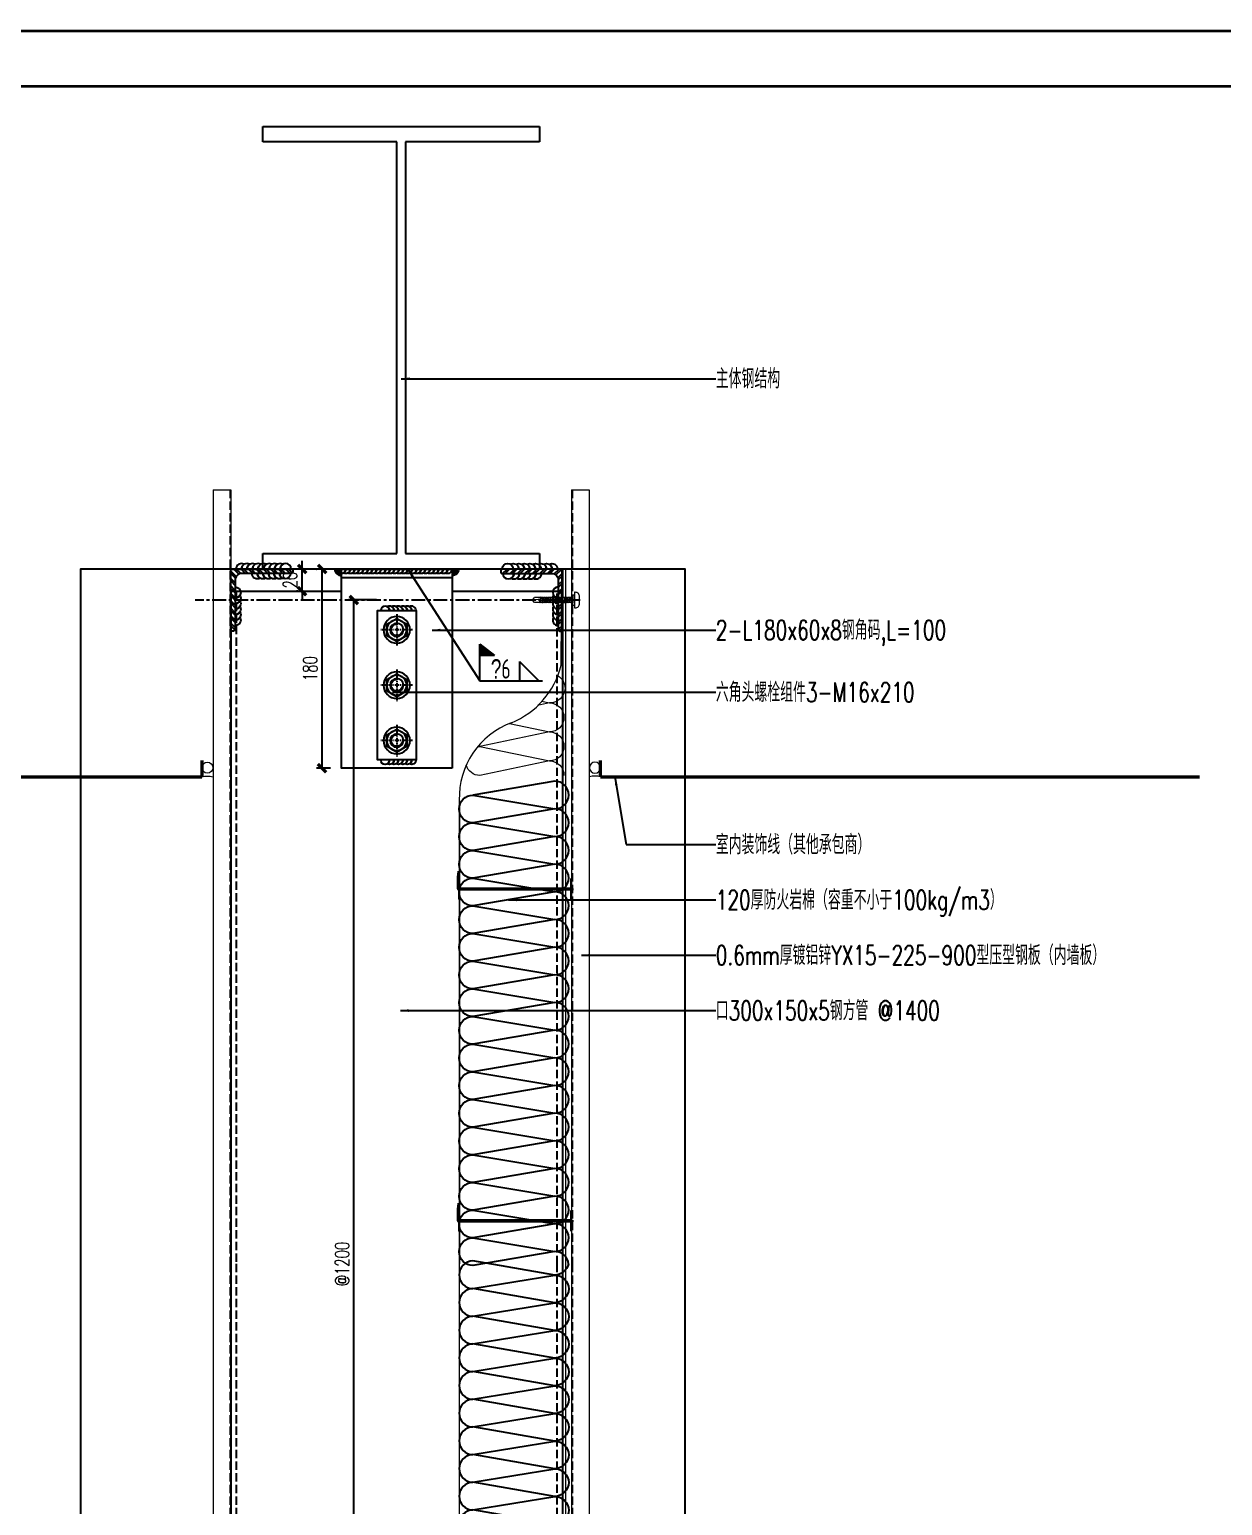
# Model space of a CAD drawing. Extents: x -160106 to 966792, y -663931 to 1550022.
# Drawn here: x -78262 to -77184, y -126827 to -125493 of the extents above; entities that cross this region are included whole.
import ezdxf
from ezdxf.enums import TextEntityAlignment as Align
from ezdxf.xclip import XClip

# ---------------------------------------------------------------- set-up
doc = ezdxf.new("R2010")
doc.units = 0
for name, pattern in [('CENTER', [2, 1.25, -0.25, 0.25, -0.25]), ('ZN-CENTER', [2, 1.25, -0.25, 0.25, -0.25]), ('ZN-DASH', [0.35, 0.25, -0.1])]:
    doc.linetypes.add(name, pattern=pattern)
for name, color, linetype in [('!ZN1-填充-8', 8, 'Continuous'), ('!ZN1-标注-173', 173, 'Continuous'), ('!ZN3-玻璃幕墙-4', 4, 'Continuous'), ('!ZN4-焊缝-8', 8, 'Continuous'), ('!ZN4-辅助材料-1', 1, 'Continuous'), ('!ZN4-配件-11', 11, 'Continuous'), ('!ZN5-钢材投影-40', 40, 'Continuous'), ('!ZN5-钢材断面-2', 2, 'Continuous'), ('!ZN6-虚线-8', 8, 'ZN-DASH'), ('0-cxFrame', 155, 'Continuous'), ('20剖面图$0$A-LIN-V', 9, 'Continuous'), ('20剖面图$0$建-柱-钢', 9, 'Continuous'), ('DIM', 173, 'Continuous'), ('Fill', 8, 'Continuous'), ('TEXT', 7, 'Continuous'), ('ZX', 240, 'CENTER'), ('焊缝', 8, 'Continuous')]:
    doc.layers.add(name, color=color, linetype=linetype)
for name, color, linetype, lineweight in [('0-cxText', 131, 'Continuous', 25), ('0_SCREW RIVET', 4, 'Continuous', 15), ('彩钢板', 6, 'Continuous', 15)]:
    doc.layers.add(name, color=color, linetype=linetype, lineweight=lineweight)
doc.layers.add('0_INSULATION', color=252, linetype='Continuous', lineweight=9, transparency=0.2)
doc.styles.add('cx_tuming', font='simhei.ttf')
doc.styles.add('cx_tuqian1', font='')
doc.styles.add('DHTEXT-1', font='ROMANS.shx', dxfattribs={"width": 0.7, "bigfont": 'CHINESE.shx'})
doc.styles.add('HZ_TS_0.7', font='TSSDENG', dxfattribs={"width": 0.7, "bigfont": 'HZTXT'})
doc.styles.add('黑体', font='simhei.ttf', dxfattribs={"height": 12})
doc.styles.get('cx_tuqian1').set_extended_font_data('SimSun')
doc.dimstyles.new('ZN5', dxfattribs={"dimscale": 5, "dimtxt": 2.5, "dimasz": 1.5, "dimexe": 1, "dimexo": 2, "dimgap": 0.9, "dimtad": 1, "dimdec": 0, "dimdsep": 46, "dimtxsty": 'DHTEXT-1', "dimblk": 'ARCHTICK', "dimcen": 2.5, "dimclrd": 173, "dimclre": 173, "dimclrt": 7, "dimazin": 2, "dimtfac": 1, "dimtdec": 0, "dimtix": 1, "dimtmove": 2, "dimatfit": 3, "dimfxl": 0, "dimtolj": 1, "dimtzin": 0, "dimarcsym": 0})

# ---------------------------------------------------------------- blocks, each defined once
blk = doc.blocks.new('TK22.A2 L(Dragon)')
at = {"layer": '0-cxFrame', "color": 7, "const_width": 0.5}
blk.add_lwpolyline([(0, 0), (-594, 0), (-594, 420), (0, 420)], close=True, dxfattribs=at)
at = {"layer": '0-cxFrame', "const_width": 0.5}
blk.add_lwpolyline([(-80, 10), (-574, 10), (-574, 410), (-80, 410)], close=True, dxfattribs=at)
at = {"style": '黑体', "flags": 4}
blk.add_attdef('图幅', text='', height=3.3, dxfattribs=at).set_placement((-40, 3), align=Align.RIGHT)
at = {"layer": '0-cxText', "flags": 4}
for tag, height, style, p in [('建设单位', 3.5, 'cx_tuming', (-45, 240)), ('项目名称', 3.5, 'cx_tuming', (-45, 210)), ('子项名称', 3.5, 'cx_tuming', (-45, 180)), ('工程编号', 3.3, 'cx_tuqian1', (-35, 165)), ('图名1', 3.5, 'cx_tuming', (-45, 87)), ('图名2', 3.5, 'cx_tuming', (-45, 79)), ('图名3', 3.5, 'cx_tuming', (-45, 71)), ('出图日期', 3.3, 'cx_tuqian1', (-39, 60)), ('专业', 3.3, 'cx_tuqian1', (-55, 52)), ('图号', 3.3, 'cx_tuqian1', (-55, 44)), ('版次', 3.3, 'cx_tuqian1', (-20, 44))]:
    blk.add_attdef(tag, text='', height=height, dxfattribs=dict(at, style=style)).set_placement(p, align=Align.MIDDLE)
at = {"layer": 'Defpoints', "color": 6, "flags": 4}
for tag, height, style, p in [('tufu', 3.3, '黑体', (-12, 12)), ('dwfname', 4, 'cx_tuqian1', (-80, 3))]:
    blk.add_attdef(tag, text='', height=height, dxfattribs=dict(at, style=style)).set_placement(p, align=Align.RIGHT)
blk = doc.blocks.new('20剖面图$0$G$CBF9D2CED')
at = {"layer": '20剖面图$0$建-柱-钢'}
for p, q in [((-125, -300), (-125, -314)), ((125, -300), (-125, -300)), ((125, -314), (125, -300)), ((-125, -314), (-4, -314)), ((-4, -314), (-4, -686)), ((4, -686), (4, -314)), ((4, -314), (125, -314)), ((-4, -686), (-125, -686)), ((-125, -686), (-125, -700)), ((125, -686), (4, -686)), ((125, -700), (125, -686)), ((-125, -700), (125, -700))]:
    blk.add_line(p, q, dxfattribs=at)
blk = doc.blocks.new('20250826140044')
at = {"layer": '0_INSULATION'}
for p, q in [((-37.4, 159.8), (-37.4, 572)), ((58.6, 572), (58.6, -628)), ((-19, 128.2), (44.1, 115.1)), ((44.1, 115.1), (-12.9, 103.2)), ((-8.7, 99.8), (44.1, 88.8)), ((44.1, 88.8), (20.6, 83.9)), ((54.6, -86.8), (55.3, 32.1)), ((36.9, -119.4), (44.2, -120.9)), ((44.2, -120.9), (33.3, -123.2)), ((7.8, -139.6), (44.2, -147.2)), ((44.2, -147.2), (-18.9, -160.3)), ((-18.9, -160.3), (44.2, -173.4)), ((44.2, -173.4), (-18.9, -186.5)), ((-37.4, -628), (-37.4, -209)), ((-37.4, -214.5), (-37.4, -628))]:
    blk.add_line(p, q, dxfattribs=at)
for centre, radius, start, end in [((34.5, 157.4), 72, 178.0446, 249.7125), ((-20.6, 19), 77, 9.828, 66.9693), ((-19, -68.8), 75.8, 292.1666, 346.2521), ((34.5, -206.5), 72, 110.2875, 181.9554)]:
    blk.add_arc(centre, radius, start, end, dxfattribs=at)
at = {"layer": '0_INSULATION', "extrusion": (0, 0, -1)}
for centre, major_axis, ratio, start_param, end_param in [((-19, 115), (0, 13.1), 0.988253, 5.406397, 6.283185), ((44.1, 128.2), (0, 13.1), 0.988253, 1.570796, 3.141593), ((44.1, 101.9), (0, 13.1), 0.988253, 0, 1.570796), ((44.1, 101.9), (0, 13.1), 0.988253, 1.570796, 3.141593), ((44.9, 75.5), (-8.4, 10.6), 0.960747, 0.629655, 2.200451), ((45.1, 75.7), (0, 13.1), 0.988253, 1.570796, 3.141593), ((45.1, 49.5), (0, 13.1), 0.988253, 0, 1.570796), ((45.1, 49.5), (0, 13.1), 0.988253, 1.570796, 2.416555), ((45.2, -107.8), (0, 13.1), 0.988253, 0.524657, 1.570796), ((44.9, -107.6), (-8.4, -10.7), 0.960759, 4.08278, 5.653576), ((44.2, -134.1), (0, 13.1), 0.988253, 0, 1.570796), ((44.2, -134.1), (0, 13.1), 0.988253, 1.570796, 3.141593), ((44.2, -160.3), (0, 13.1), 0.988253, 0, 1.570796), ((-18.9, -173.4), (0, 13.1), 0.988253, 6.139662, 6.283185), ((-18.9, -147.2), (0, 13.1), 0.988253, 3.141593, 3.269368), ((44.2, -160.3), (0, 13.1), 0.988253, 1.570796, 3.141593), ((44.2, -186.5), (0, 13.1), 0.988253, 0, 1.570796), ((-18.9, -173.4), (0, 13.1), 0.988253, 3.141593, 4.407145)]:
    blk.add_ellipse(centre, major_axis=major_axis, ratio=ratio, start_param=start_param, end_param=end_param, dxfattribs=at)
at = {"layer": 'Fill'}
for points in [[(61.1, 572, -0.355547), (48.9, 562), (-25.1, 574.7, 1), (-25.1, 549.7), (48.9, 562, -1), (48.9, 537), (-25.1, 549.7, 1), (-25.1, 524.7), (48.9, 537, -1), (48.9, 512), (-25.1, 524.7, 1), (-25.1, 499.7), (48.9, 512, -1), (48.9, 487), (-25.1, 499.7, 1), (-25.1, 474.7), (48.9, 487, -1), (48.9, 462), (-25.1, 474.7, 1), (-25.1, 449.7), (48.9, 462, -1), (48.9, 437), (-25.1, 449.7, 1), (-25.1, 424.7), (48.9, 437, -1), (48.9, 412), (-25.1, 424.7, 1), (-25.1, 399.7), (48.9, 412, -1), (48.9, 387), (-25.1, 399.7, 1), (-25.1, 374.7), (48.9, 387, -1), (48.9, 362), (-25.1, 374.7, 1), (-25.1, 349.7), (48.9, 362, -1), (48.9, 337), (-25.1, 349.7, 1), (-25.1, 324.7), (48.9, 337, -1), (48.9, 312), (-25.1, 324.7, 1), (-25.1, 299.7), (48.9, 312, -1), (48.9, 287), (-25.1, 299.7, 1), (-25.1, 274.7), (48.9, 287, -1), (48.9, 262), (-25.1, 274.7, 1), (-25.1, 249.7), (48.9, 262, -1), (48.9, 237), (-25.1, 249.7, 1), (-25.1, 224.7), (48.9, 237, -1), (48.9, 212), (-25.1, 224.7, 1), (-25.1, 199.7), (48.9, 212, -1), (48.9, 187), (-25.1, 199.7, 1), (-25.1, 174.7), (48.9, 187, -1), (48.9, 162), (-25.1, 174.7, 1), (-25.1, 149.7), (48.9, 162, -1), (48.9, 137), (-25.1, 149.7)], [(61.3, -628, 0.385563), (48.9, -616.7), (-25.1, -629.4, -1), (-25.1, -604.4), (48.9, -616.7, 1), (48.9, -591.7), (-25.1, -604.4, -1), (-25.1, -579.4), (48.9, -591.7, 1), (48.9, -566.7), (-25.1, -579.4, -1), (-25.1, -554.4), (48.9, -566.7, 1), (48.9, -541.7), (-25.1, -554.4, -1), (-25.1, -529.4), (48.9, -541.7, 1), (48.9, -516.7), (-25.1, -529.4, -1), (-25.1, -504.4), (48.9, -516.7, 1), (48.9, -491.7), (-25.1, -504.4, -1), (-25.1, -479.4), (48.9, -491.7, 1), (48.9, -466.7), (-25.1, -479.4, -1), (-25.1, -454.4), (48.9, -466.7, 1), (48.9, -441.7), (-25.1, -454.4, -1), (-25.1, -429.4), (48.9, -441.7, 1), (48.9, -416.7), (-25.1, -429.4, -1), (-25.1, -404.4), (48.9, -416.7, 1), (48.9, -391.7), (-25.1, -404.4, -1), (-25.1, -379.4), (48.9, -391.7, 1), (48.9, -366.7), (-25.1, -379.4, -1), (-25.1, -354.4), (48.9, -366.7, 1), (48.9, -341.7), (-25.1, -354.4, -1), (-25.1, -329.4), (48.9, -341.7, 1), (48.9, -316.7), (-25.1, -329.4, -1), (-25.1, -304.4), (48.9, -316.7, 1), (48.9, -291.7), (-25.1, -304.4, -1), (-25.1, -279.4), (48.9, -291.7, 1), (48.9, -266.7), (-25.1, -279.4, -1), (-25.1, -254.4), (48.9, -266.7, 1), (48.9, -241.7), (-25.1, -254.4, -1), (-25.1, -229.4), (48.9, -241.7, 1), (48.9, -216.7), (-25.1, -229.4, -1), (-25.1, -204.4), (48.9, -216.7, 1), (48.9, -191.7), (-25.1, -204.4)]]:
    blk.add_lwpolyline(points, format="xyb", dxfattribs=at)
blk = doc.blocks.new('ZN-角钢56X56X4')
at = {"layer": '!ZN1-填充-8'}
h = blk.add_hatch(dxfattribs=at)
h.set_pattern_fill('ANSI32', color=256, scale=0.5, style=0)
edge = h.paths.add_edge_path()
edge.add_line((0, 0), (0, 56))
edge.add_line((0, 56), (2.7, 56))
edge.add_arc((2.7, 54.7), 1.33, 360, 450, ccw=False)
edge.add_line((4, 54.7), (4, 10))
edge.add_arc((10, 10), 6, 180, 270)
edge.add_line((10, 4), (54.7, 4))
edge.add_arc((54.7, 2.7), 1.33, 360, 450, ccw=False)
edge.add_line((56, 2.7), (56, 0))
edge.add_line((56, 0), (0, 0))
at = {"layer": '!ZN5-钢材断面-2'}
blk.add_lwpolyline([(0, 0), (0, 56), (2.7, 56, -0.414214), (4, 54.7), (4, 10, 0.414214), (10, 4), (54.7, 4, -0.414214), (56, 2.7), (56, 0), (0, 0)], format="xyb", dxfattribs=at)
blk = doc.blocks.new('*U1072')
at = {"layer": '!ZN5-钢材断面-2', "extrusion": (0, 0, -1), "zscale": -1, "rotation": 90}
blk.add_blockref('ZN-角钢56X56X4', (0, 0), dxfattribs=at)
blk = doc.blocks.new('$紧固件$00000145')
at = {"layer": '0_SCREW RIVET'}
for p, q in [((-1.7, 9.4), (-1.7, 7.2)), ((-1.7, 6.7), (-1.7, 5)), ((-1.7, 4.5), (-1.7, 2.8)), ((-1.7, 2.3), (-1.7, 0.6)), ((-1.7, 0.1), (-1.7, -1.6)), ((2.8, 9.4), (2.8, 7.6)), ((2.8, 7.1), (2.8, 5.4)), ((2.8, 4.9), (2.8, 3.2)), ((2.8, 2.7), (2.8, 1)), ((2.8, 0.5), (2.8, -1.2)), ((-1.7, -2.1), (-1.7, -3.8)), ((-1.7, -4.3), (-1.7, -6)), ((-1.7, -6.5), (-1.7, -8.2)), ((-1.7, -8.7), (-1.7, -10.5)), ((-1.7, -11), (-1.7, -12.7)), ((-1.7, -13.2), (-1.7, -14.9)), ((2.8, -1.7), (2.8, -3.4)), ((2.8, -3.9), (2.8, -5.6)), ((2.8, -6.1), (2.8, -7.8)), ((2.8, -8.3), (2.8, -10.1)), ((2.8, -10.6), (2.8, -12.3)), ((2.8, -12.8), (2.8, -14.5)), ((-1.7, -15.4), (-1.7, -17.1)), ((-1.7, -17.6), (-1.7, -19.3)), ((-1.7, -19.8), (-1.7, -24.8)), ((-1.7, -24.8), (0.5, -26.6)), ((0.5, -26.6), (2.8, -24.8)), ((2.8, -15), (2.8, -16.7)), ((2.8, -17.2), (2.8, -18.9)), ((2.8, -19.4), (2.8, -24.8))]:
    blk.add_line(p, q, dxfattribs=at)
blk.add_lwpolyline([(-6.5, 12.1, -0.414214), (-2.5, 16.1), (3.5, 16.1, -0.414214), (7.5, 12.1), (7.5, 12.2), (7.5, 11.4), (-6.5, 11.4), (-6.5, 12.2)], format="xyb", close=True, dxfattribs=at)
for points in [[(-4, 11.4), (5, 11.4), (5, 9.4), (-4, 9.4)], [(-1.7, 6.7), (2.8, 7.1), (3.3, 7.4), (2.8, 7.6), (-1.7, 7.2), (-2.2, 6.9)], [(-1.7, 4.5), (2.8, 4.9), (3.3, 5.2), (2.8, 5.4), (-1.7, 5), (-2.2, 4.7)], [(-1.7, 2.3), (2.8, 2.7), (3.3, 3), (2.8, 3.2), (-1.7, 2.8), (-2.2, 2.5)], [(-1.7, 0.1), (2.8, 0.5), (3.3, 0.8), (2.8, 1), (-1.7, 0.6), (-2.2, 0.3)], [(-1.7, -2.1), (2.8, -1.7), (3.3, -1.4), (2.8, -1.2), (-1.7, -1.6), (-2.2, -1.9)], [(-1.7, -4.3), (2.8, -3.9), (3.3, -3.6), (2.8, -3.4), (-1.7, -3.8), (-2.2, -4.1)], [(-1.7, -6.5), (2.8, -6.1), (3.3, -5.8), (2.8, -5.6), (-1.7, -6), (-2.2, -6.3)], [(-1.7, -8.7), (2.8, -8.3), (3.3, -8.1), (2.8, -7.8), (-1.7, -8.2), (-2.2, -8.5)], [(-1.7, -11), (2.8, -10.6), (3.3, -10.3), (2.8, -10.1), (-1.7, -10.5), (-2.2, -10.7)], [(-1.7, -13.2), (2.8, -12.8), (3.3, -12.5), (2.8, -12.3), (-1.7, -12.7), (-2.2, -13)], [(-1.7, -15.4), (2.8, -15), (3.3, -14.7), (2.8, -14.5), (-1.7, -14.9), (-2.2, -15.2)], [(-1.7, -17.6), (2.8, -17.2), (3.3, -16.9), (2.8, -16.7), (-1.7, -17.1), (-2.2, -17.4)]]:
    blk.add_lwpolyline(points, close=True, dxfattribs=at)
for points in [[(1.7, -19), (-1.7, -19.3), (-2.2, -19.6), (-1.7, -19.8), (1.6, -19.5)], [(0.5, -26.6), (1.9, -18), (2.5, -19.4), (2.5, -19.4), (2.8, -19.9)], [(2.3, -18.9), (2.8, -18.9), (3.3, -19.1), (2.8, -19.4), (2.5, -19.4)]]:
    blk.add_lwpolyline(points, dxfattribs=at)
blk = doc.blocks.new('室内胶缝示意')
at = {"ltscale": 0.1}
blk.add_arc((-5, 15.6), 16.4, 252.2032, 287.7968, dxfattribs=at)
at = {"ltscale": 0.1, "extrusion": (0, 0, -1)}
blk.add_ellipse((-5, -8.4), major_axis=(0, 5.09), ratio=0.981746, dxfattribs=at)
blk = doc.blocks.new('20180403.16475379')
at = {"layer": '!ZN1-填充-8', "ltscale": 2}
blk.add_hatch(color=8, dxfattribs=at).paths.add_polyline_path([(0, -6), (0, 0), (6, 0, -0.414214)])
blk.add_lwpolyline([(0, 0), (0, -6, 0.414214), (6, 0)], format="xyb", dxfattribs=at)
blk = doc.blocks.new('*U3025')
at = {"color": 0, "linetype": 'CENTER', "ltscale": 3}
for p, q in [((0, 14.3), (0, -14.3)), ((-14.3, 0), (14.3, 0))]:
    blk.add_line(p, q, dxfattribs=at)
at = {"linetype": 'ByBlock', "ltscale": 10}
blk.add_lwpolyline([(9, 5.2), (0, 10.4), (-9, 5.2), (-9, -5.2), (0, -10.4), (9, -5.2)], close=True, dxfattribs=at)
for radius in [12, 9, 6]:
    blk.add_circle((0, 0), radius, dxfattribs=at)
blk.add_arc((0, 0), 5.19, 180, 90, dxfattribs=at)
blk = doc.blocks.new('20250829175715')
at = {"layer": '!ZN4-焊缝-8', "color": 8, "ltscale": 20}
for points in [[(25.7, -400, 1), (15.7, -400, -0.267949), (18.2, -395.7, 0.57735), (10.7, -400, -0.267949), (13.2, -395.7, 0.57735), (5.7, -400, -0.267949), (8.2, -395.7, 0.57735), (0.7, -400, -0.267949), (3.2, -395.7, 0.57735), (-4.3, -400, -0.267949), (-1.8, -395.7, 0.57735), (-9.3, -400, -0.267949), (-6.8, -395.7, 0.57735), (-14.3, -400, -0.267949), (-11.8, -395.7, 0.57735), (-19.3, -400, -0.267949), (-16.8, -395.7, 0.57735), (-24.3, -400)], [(216.3, -400, -1), (226.3, -400, 0.267949), (223.8, -395.7, -0.57735), (231.3, -400, 0.267949), (228.8, -395.7, -0.57735), (236.3, -400, 0.267949), (233.8, -395.7, -0.57735), (241.3, -400, 0.267949), (238.8, -395.7, -0.57735), (246.3, -400, 0.267949), (243.8, -395.7, -0.57735), (251.3, -400, 0.267949), (248.8, -395.7, -0.57735), (256.3, -400, 0.267949), (253.8, -395.7, -0.57735), (261.3, -400, 0.267949), (258.8, -395.7, -0.57735), (266.3, -400)], [(25.1, -404, -1), (15.1, -404, 0.267949), (17.6, -408.3, -0.57735), (10.1, -404, 0.267949), (12.6, -408.3, -0.57735), (5.1, -404, 0.267949), (7.6, -408.3, -0.57735), (0.1, -404, 0.267949), (2.6, -408.3, -0.57735), (-4.9, -404, 0.267949), (-2.4, -408.3, -0.57735), (-9.9, -404)], [(216.9, -404, 1), (226.9, -404, -0.267949), (224.4, -408.3, 0.57735), (231.9, -404, -0.267949), (229.4, -408.3, 0.57735), (236.9, -404, -0.267949), (234.4, -408.3, 0.57735), (241.9, -404, -0.267949), (239.4, -408.3, 0.57735), (246.9, -404, -0.267949), (244.4, -408.3, 0.57735), (251.9, -404)], [(-25, -416.2, -1), (-25, -426.2, 0.267949), (-20.7, -423.7, -0.57735), (-25, -431.2, 0.267949), (-20.7, -428.7, -0.57735), (-25, -436.2, 0.267949), (-20.7, -433.7, -0.57735), (-25, -441.2, 0.267949), (-20.7, -438.7, -0.57735), (-25, -446.2, 0.267949), (-20.7, -443.7, -0.57735), (-25, -451.2)], [(267, -416.2, 1), (267, -426.2, -0.267949), (262.7, -423.7, 0.57735), (267, -431.2, -0.267949), (262.7, -428.7, 0.57735), (267, -436.2, -0.267949), (262.7, -433.7, 0.57735), (267, -441.2, -0.267949), (262.7, -438.7, 0.57735), (267, -446.2, -0.267949), (262.7, -443.7, 0.57735), (267, -451.2)]]:
    blk.add_lwpolyline(points, format="xyb", dxfattribs=at)
at = {"layer": '!ZN4-辅助材料-1'}
for points in [[(138.5, -437.5, 0.57735), (132.5, -434, -0.267949), (134.5, -437.5, 0.57735), (128.5, -434, -0.267949), (130.5, -437.5, 0.57735), (124.5, -434, -0.267949), (126.5, -437.5, 0.57735), (120.5, -434, -0.267949), (122.5, -437.5, 0.57735), (116.5, -434, -0.267949), (118.5, -437.5, 0.57735), (112.5, -434, -0.267949), (114.5, -437.5, 1), (106.5, -437.5, 1)], [(138.5, -572.5, -0.57735), (132.5, -576, 0.267949), (134.5, -572.5, -0.57735), (128.5, -576, 0.267949), (130.5, -572.5, -0.57735), (124.5, -576, 0.267949), (126.5, -572.5, -0.57735), (120.5, -576, 0.267949), (122.5, -572.5, -0.57735), (116.5, -576, 0.267949), (118.5, -572.5, -0.57735), (112.5, -576, 0.267949), (114.5, -572.5, -1), (106.5, -572.5, -1)]]:
    blk.add_lwpolyline(points, format="xyb", dxfattribs=at)
at = {"layer": '!ZN5-钢材投影-40', "ltscale": 50}
for p, q in [((171, -408), (71, -408)), ((-29, -420), (71, -420)), ((171, -420), (271, -420))]:
    blk.add_line(p, q, dxfattribs=at)
at = {"layer": '!ZN5-钢材投影-40'}
for p, q in [((-29, -420), (-29, -1028)), ((271, -1028), (271, -420)), ((-29, -1028), (-29, -2228)), ((271, -2228), (271, -1028))]:
    blk.add_line(p, q, dxfattribs=at)
for points in [[(171, -580), (71, -580), (71, -400), (171, -400)], [(138.5, -572.5), (103.5, -572.5), (103.5, -437.5), (138.5, -437.5), (138.5, -572.5)]]:
    blk.add_lwpolyline(points, close=True, dxfattribs=at)
at = {"layer": '!ZN6-虚线-8', "ltscale": 30}
for p, q in [((-29.6, -328.4), (-29.6, -1028)), ((279.6, -328.4), (279.6, -1028)), ((-24, -420), (-24, -1028)), ((266, -1028), (266, -420)), ((-29.6, -1028), (-29.6, -2228)), ((-24, -1028), (-24, -2228)), ((266, -2228), (266, -1028)), ((279.6, -1028), (279.6, -2228))]:
    blk.add_line(p, q, dxfattribs=at)
at = {"color": 4, "linetype": 'ZN-DASH', "ltscale": 30, "const_width": 3}
for points in [[(-55.1, -587.9), (-55.1, -572.9)], [(305.1, -587.9), (305.1, -572.9)], [(-55.1, -587.9), (-596.7, -587.9)], [(305.1, -587.9), (846.7, -587.9)]]:
    blk.add_lwpolyline(points, dxfattribs=at)
at = {"layer": '彩钢板'}
for p, q in [((-45, -328.4), (-45, -1028)), ((-29, -328.4), (-29, -1028)), ((279, -328.4), (279, -1028)), ((295, -328.4), (295, -1028)), ((-45, -1028), (-45, -2228)), ((-29, -1028), (-29, -2228)), ((279, -1028), (279, -2228)), ((295, -1028), (295, -2228))]:
    blk.add_line(p, q, dxfattribs=at)
at = {"layer": '彩钢板', "ltscale": 50}
for p, q in [((-45, -328.4), (-29, -328.4)), ((279, -328.4), (295, -328.4))]:
    blk.add_line(p, q, dxfattribs=at)
at = {"layer": '焊缝', "ltscale": 500}
for points in [[(107, -400, -0.57735), (101, -403.5, 0.267949), (103, -400, -0.57735), (97, -403.5, 0.267949), (99, -400, -0.57735), (93, -403.5, 0.267949), (95, -400, -0.57735), (89, -403.5, 0.267949), (91, -400, -0.57735), (85, -403.5, 0.267949), (87, -400, -0.57735), (81, -403.5, 0.267949), (83, -400, -0.57735), (77, -403.5, 0.267949), (79, -400, -0.57735), (73, -403.5, 0.267949), (75, -400, -0.57735), (69, -403.5, 0.267949), (71, -400)], [(171, -400, -0.57735), (165, -403.5, 0.267949), (167, -400, -0.57735), (161, -403.5, 0.267949), (163, -400, -0.57735), (157, -403.5, 0.267949), (159, -400, -0.57735), (153, -403.5, 0.267949), (155, -400, -0.57735), (149, -403.5, 0.267949), (151, -400, -0.57735), (145, -403.5, 0.267949), (147, -400, -0.57735), (141, -403.5, 0.267949), (143, -400, -0.57735), (137, -403.5, 0.267949), (139, -400, -0.57735), (133, -403.5, 0.267949), (135, -400, -0.57735), (129, -403.5, 0.267949), (131, -400, -0.57735), (125, -403.5, 0.267949), (127, -400, -0.57735), (121, -403.5, 0.267949), (123, -400, -0.57735), (117, -403.5, 0.267949), (119, -400, -0.57735), (113, -403.5, 0.267949), (115, -400, -0.57735), (109, -403.5, 0.267949), (111, -400, -0.57735), (105, -403.5, -0.57735)]]:
    blk.add_lwpolyline(points, format="xyb", dxfattribs=at)
at = {"layer": '!ZN3-玻璃幕墙-4', "ltscale": 50, "rotation": 270}
blk.add_blockref('20180403.16475379', (71, -400), dxfattribs=at)
at = {"layer": '!ZN3-玻璃幕墙-4', "ltscale": 50, "xscale": -1, "rotation": 90}
blk.add_blockref('20180403.16475379', (171, -400), dxfattribs=at)
at = {"layer": '!ZN4-配件-11', "color": 1, "ltscale": 50, "xscale": -1}
for p in [(121, -455), (121, -505), (121, -555)]:
    blk.add_blockref('*U3025', p, dxfattribs=at)
at = {"layer": '!ZN5-钢材断面-2', "xscale": -1, "rotation": 180}
blk.add_blockref('*U1072', (-29, -400), dxfattribs=at)
at = {"layer": '!ZN5-钢材断面-2', "rotation": 180}
blk.add_blockref('*U1072', (271, -400), dxfattribs=at)
at = {"xscale": -1}
for name, p, rotation in [('$紧固件$00000145', (270.2, -428.5), 270), ('室内胶缝示意', (-45.1, -587.9), 180)]:
    blk.add_blockref(name, p, dxfattribs=dict(at, rotation=rotation))
at = {"rotation": 180}
blk.add_blockref('室内胶缝示意', (295.1, -587.9), dxfattribs=at)
at = {"layer": '20剖面图$0$A-LIN-V', "xscale": -1}
blk.add_blockref('20剖面图$0$G$CBF9D2CED', (125, 300), dxfattribs=at)
at = {"layer": 'Fill', "ltscale": 30}
ref = blk.add_blockref('20250826140044', (215, -400), dxfattribs=at)
XClip(ref).set_block_clipping_path([(-379.9209708157, -1315.0730689803), (166.8062905729, 0)])
blk.add_blockref('20250826140044', (215, -1600), dxfattribs=at)
blk = doc.blocks.new('_ArchTick')
at = {"color": 0, "linetype": 'ByBlock', "const_width": 0.4}
blk.add_lwpolyline([(-0.5, -0.5), (0.5, 0.5)], dxfattribs=at)
blk = doc.blocks.new('中南-角焊缝符号左')
blk.add_hatch(color=8).paths.add_polyline_path([(0, 6.63), (-2.63, 4.63), (0, 4.63)])
for p, q in [((0, 6.63), (-2.63, 4.63)), ((0, 0), (0, 6.63)), ((-7.13, 3.5), (-10.63, 0)), ((-7.13, 3.5), (-7.13, 0)), ((-2.63, 4.63), (0, 4.63))]:
    blk.add_line(p, q)
at = {"ltscale": 30}
blk.add_line((0, 0), (-11.29, 0), dxfattribs=at)
at = {"color": 0, "style": 'HZ_TS_0.7', "width": 0.7, "flags": 8}
blk.add_attdef('HF', text='', height=3.5, dxfattribs=at).set_placement((-2.45, 2.18), align=Align.MIDDLE_RIGHT)
blk = doc.blocks.new('*D2032')
at = {"layer": 'Defpoints', "color": 0, "ltscale": 50, "transparency": 16777216}
for p in [(-77969.1, -126008.6), (-77938.6, -126008.6), (-77938.6, -127208.6)]:
    blk.add_point(p, dxfattribs=at)
at = {"layer": 'DIM', "color": 173, "linetype": 'ByBlock', "lineweight": -2, "ltscale": 50, "transparency": 16777216}
for p, q in [((-77948.6, -126008.6), (-77974.1, -126008.6)), ((-77969.1, -127208.6), (-77969.1, -126008.6)), ((-77948.6, -127208.6), (-77974.1, -127208.6))]:
    blk.add_line(p, q, dxfattribs=at)
at = {"layer": 'DIM', "color": 173, "lineweight": -2, "ltscale": 50, "transparency": 16777216, "xscale": 7.5, "yscale": 7.5, "zscale": 7.5}
for p, rotation in [((-77969.1, -126008.6), 90), ((-77969.1, -127208.6), 270)]:
    blk.add_blockref('_ArchTick', p, dxfattribs=dict(at, rotation=rotation))
at = {"layer": 'DIM', "color": 7, "ltscale": 50, "transparency": 16777216, "insert": (-77979.8, -126608.6), "char_height": 12.5, "attachment_point": 5, "rotation": 90, "style": 'DHTEXT-1'}
blk.add_mtext('\\A1;@1200', dxfattribs=at)
blk = doc.blocks.new('*D2034')
at = {"layer": 'Defpoints', "color": 0, "ltscale": 50, "transparency": 16777216}
for p in [(-77997.9, -125980.6), (-77993.1, -125980.6), (-77980.4, -126160.6)]:
    blk.add_point(p, dxfattribs=at)
at = {"layer": 'DIM', "color": 173, "linetype": 'ByBlock', "lineweight": -2, "ltscale": 50, "transparency": 16777216}
for p, q in [((-78003.1, -125980.6), (-78002.9, -125980.6)), ((-77997.9, -126160.6), (-77997.9, -125980.6)), ((-77990.4, -126160.6), (-78002.9, -126160.6))]:
    blk.add_line(p, q, dxfattribs=at)
at = {"layer": 'DIM', "color": 173, "lineweight": -2, "ltscale": 50, "transparency": 16777216, "xscale": 7.5, "yscale": 7.5, "zscale": 7.5}
for p, rotation in [((-77997.9, -125980.6), 90), ((-77997.9, -126160.6), 270)]:
    blk.add_blockref('_ArchTick', p, dxfattribs=dict(at, rotation=rotation))
at = {"layer": 'DIM', "color": 7, "ltscale": 50, "transparency": 16777216, "insert": (-78008.7, -126070.6), "char_height": 12.5, "attachment_point": 5, "rotation": 90, "style": 'DHTEXT-1'}
blk.add_mtext('\\A1;180', dxfattribs=at)
blk = doc.blocks.new('*D2035')
at = {"layer": 'Defpoints', "color": 0, "ltscale": 50, "transparency": 16777216}
for p in [(-78016, -125980.6), (-78009.7, -125980.6), (-78009.7, -126000.6)]:
    blk.add_point(p, dxfattribs=at)
at = {"layer": 'DIM', "color": 173, "linetype": 'ByBlock', "lineweight": -2, "ltscale": 50, "transparency": 16777216}
for p, q in [((-78016, -125980.6), (-78016, -125973.1)), ((-78019.7, -125980.6), (-78021, -125980.6)), ((-78016, -126000.6), (-78016, -125980.6)), ((-78019.7, -126000.6), (-78021, -126000.6)), ((-78016, -126000.6), (-78016, -126008.1))]:
    blk.add_line(p, q, dxfattribs=at)
at = {"layer": 'DIM', "color": 173, "lineweight": -2, "ltscale": 50, "transparency": 16777216, "xscale": 7.5, "yscale": 7.5, "zscale": 7.5}
for p, rotation in [((-78016, -125980.6), 270), ((-78016, -126000.6), 90)]:
    blk.add_blockref('_ArchTick', p, dxfattribs=dict(at, rotation=rotation))
at = {"layer": 'DIM', "color": 7, "ltscale": 50, "transparency": 16777216, "insert": (-78026.8, -125990.6), "char_height": 12.5, "attachment_point": 5, "rotation": 90, "style": 'DHTEXT-1'}
blk.add_mtext('\\A1;20', dxfattribs=at)
blk = doc.blocks.new('*U2147')
at = {"linetype": 'ByBlock', "ltscale": 15}
for points in [[(-0.5, 102), (-9, 102), (-9, 101.4), (-0.6, 101.4)], [(0.6, 101.4), (9, 101.4), (9, 102), (1.2, 102)]]:
    blk.add_lwpolyline(points, dxfattribs=at)
blk.add_lwpolyline([(0.6, 0.6), (0.6, 101.4, -0.414214), (1.2, 102), (10.9, 102), (14.3, 102.6), (10.9, 103.2), (1.2, 103.2, 0.414214), (-0.6, 101.4), (-0.6, 0.6)], format="xyb", dxfattribs=at)
at = {"color": 0, "linetype": 'ZN-CENTER', "ltscale": 6}
blk.add_lwpolyline([(16.1, 102.6), (1.2, 102.6, 0.414214), (0, 101.4), (0, -1.8)], format="xyb", dxfattribs=at)
at = {"linetype": 'ByBlock', "ltscale": 15}
blk.add_lwpolyline([(-9, 0.6), (-9, 0), (9, 0), (9, 0.6)], close=True, dxfattribs=at)

msp = doc.modelspace()

# ---------------------------------------------------------------- linework, layer by layer
at = {"layer": 'ZX', "ltscale": 10}
msp.add_line((-77764.7, -126008.62), (-78112.54, -126008.62), dxfattribs=at)

# ---------------------------------------------------------------- block references
at = {"layer": '!ZN1-标注-173', "color": 7}
ref = msp.add_blockref('中南-角焊缝符号左', (-77855.22, -126081.76), dxfattribs=dict(at, xscale=-5, yscale=5, zscale=5))
ref.add_attrib('HF', '%%1376', dxfattribs={"layer": '0', "color": 0, "height": 17.5, "style": 'HZ_TS_0.7', "width": 0.7}).set_placement((-77827.44, -126070.88), align=Align.MIDDLE_RIGHT)
at = {"layer": '!ZN4-配件-11', "color": 1, "rotation": 90}
for p in [(-77772.43, -126269.76), (-77772.43, -126569.76)]:
    msp.add_blockref('*U2147', p, dxfattribs=at)
at = {"layer": '0-cxFrame', "xscale": 5, "yscale": 5, "zscale": 5}
msp.add_blockref('TK22.A2 L(Dragon)', (-76359.4, -127594.33), dxfattribs=at)
at = {"layer": '彩钢板', "ltscale": 50}
ref = msp.add_blockref('20250829175715', (-78051.43, -125580.62), dxfattribs=at)
XClip(ref).set_block_clipping_path([(-722.8678991662, -1780.9032117898), (1003.7166596289, 36.2950250976)])

# ---------------------------------------------------------------- texts
at = {"layer": 'TEXT', "ltscale": 50, "style": 'DHTEXT-1', "width": 0.7}
for s, p in [('主体钢结构', (-77642.09, -125808.69)), ('2-L180x60x8钢角码,L=100', (-77642.09, -126035.79)), ('六角头螺栓组件3-M16x210', (-77642.09, -126091.98)), ('室内装饰线（其他承包商）', (-77642.09, -126229.64)), ('120厚防火岩棉（容重不小于100kg/m3）', (-77642.09, -126279.64)), ('0.6mm厚镀铝锌YX15-225-900型压型钢板（内墙板）', (-77642.09, -126329.64)), ('口300x150x5钢方管 @1400', (-77642.09, -126379.64))]:
    msp.add_text(s, height=17.5, dxfattribs=at).set_placement(p, align=Align.MIDDLE_LEFT)

# ---------------------------------------------------------------- dimensions: what is measured, and where the dimension line sits
at = {"layer": 'DIM', "ltscale": 50}
for base, p1, p2, picture, middle in [((-78016.03, -125980.62), (-78009.67, -126000.62), (-78009.67, -125980.62), '*D2035', (-78026.78, -125990.62)), ((-77997.9, -125980.62), (-77980.43, -126160.62), (-77993.13, -125980.62), '*D2034', (-78008.65, -126070.62))]:
    dim = msp.add_linear_dim(base=base, p1=p1, p2=p2, angle=90, dimstyle='ZN5', dxfattribs=at)
    dim.commit()
    dim.dimension.update_dxf_attribs({"geometry": picture, "text_midpoint": middle})
dim = msp.add_linear_dim(base=(-77969.09, -126008.62), p1=(-77938.62, -127208.62), p2=(-77938.62, -126008.62), angle=90, text='@1200', dimstyle='ZN5', dxfattribs=at)
dim.commit()
dim.dimension.update_dxf_attribs({"geometry": '*D2032', "text_midpoint": (-77979.84, -126608.62)})

# ---------------------------------------------------------------- leaders
at = {"layer": 'DIM'}
for points in [[(-77926.35, -125808.69), (-77723.23, -125808.69), (-77642.09, -125808.69)], [(-77898.38, -126035.79), (-77723.23, -126035.79), (-77642.09, -126035.79)], [(-77934.36, -126091.98), (-77723.23, -126091.98), (-77642.09, -126091.98)], [(-77733.32, -126168.49), (-77723.23, -126229.64), (-77642.09, -126229.64)], [(-77829.41, -126279.64), (-77723.23, -126279.64), (-77642.09, -126279.64)], [(-77763.41, -126329.64), (-77723.23, -126329.64), (-77642.09, -126329.64)], [(-77927.13, -126379.64), (-77723.23, -126379.64), (-77642.09, -126379.64)]]:
    msp.add_leader(points, dimstyle='ZN5', dxfattribs=at)
at = {"layer": 'DIM', "ltscale": 50}
msp.add_leader([(-77920.43, -125980.62), (-77855.22, -126081.76)], dimstyle='ZN5', dxfattribs=at)

doc.saveas('drawing.dxf')
